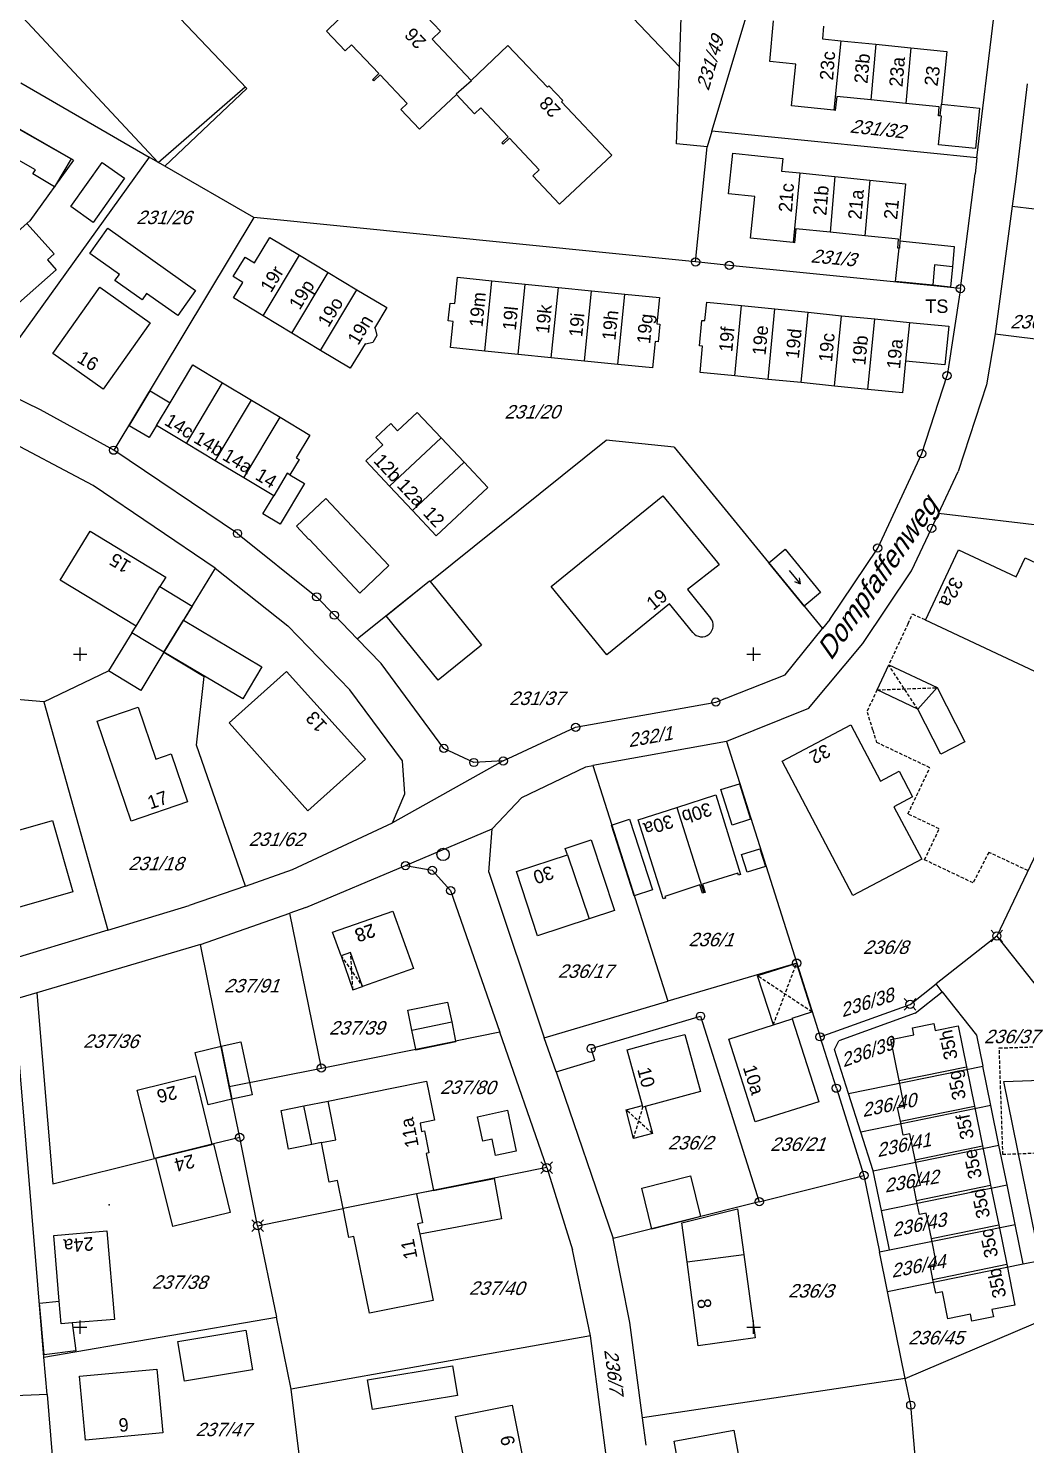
# Model space of a CAD drawing. Extents: x 4459737 to 4461180, y 5304018 to 5304640.
# Drawn here: x 4460692.3 to 4460840.4, y 5304282.5 to 5304493 of the extents above; entities that cross this region are included whole.
import ezdxf

# ---------------------------------------------------------------- set-up
doc = ezdxf.new("R2010")
doc.units = 0
doc.header["$MEASUREMENT"] = 0
doc.linetypes.add('DASHED', pattern=[0.75, 0.5, -0.25])
for name, color, linetype in [('1', 7, 'CONTINUOUS'), ('10', 7, 'CONTINUOUS'), ('14', 7, 'CONTINUOUS'), ('15', 7, 'CONTINUOUS'), ('3', 7, 'CONTINUOUS'), ('4', 7, 'CONTINUOUS'), ('5', 7, 'CONTINUOUS'), ('6', 7, 'CONTINUOUS'), ('7', 7, 'CONTINUOUS')]:
    doc.layers.add(name, color=color, linetype=linetype)
doc.styles.add('txt', font='TXT', dxfattribs={"height": 0.2})

# ---------------------------------------------------------------- blocks, each defined once
blk = doc.blocks.new('10')
at = {"layer": '1', "color": 2, "linetype": 'CONTINUOUS'}
blk.add_circle((0, 0), 0.61, dxfattribs=at)
blk = doc.blocks.new('3')
at = {"layer": '1', "color": 2, "linetype": 'CONTINUOUS'}
blk.add_circle((0, 0), 0.917, dxfattribs=at)
blk = doc.blocks.new('30')
at = {"layer": '1', "color": 2, "linetype": 'CONTINUOUS'}
for p, q in [((-0.86267, 0.86267), (-0.431335, 0.431335)), ((0.431335, 0.431335), (0.86267, 0.86267)), ((-0.86267, -0.86267), (-0.431335, -0.431335)), ((0.431335, -0.431335), (0.86267, -0.86267))]:
    blk.add_line(p, q, dxfattribs=at)
blk.add_circle((0, 0), 0.61, dxfattribs=at)
blk = doc.blocks.new('400')
at = {"layer": '15', "color": 7, "linetype": 'CONTINUOUS'}
for p, q in [((-1, 0), (0, 0)), ((0, 0), (0, 1)), ((0, 0), (1, 0)), ((0, -1), (0, 0))]:
    blk.add_line(p, q, dxfattribs=at)
blk = doc.blocks.new('60')
at = {"layer": '4', "color": 2, "linetype": 'CONTINUOUS'}
for p in [(-2.599995, 0), (-0.799999, 0.449999), (-0.799999, -0.449999)]:
    blk.add_line(p, (0, 0), dxfattribs=at)

msp = doc.modelspace()

# ---------------------------------------------------------------- linework, layer by layer
at = {"layer": '1', "color": 2, "linetype": 'CONTINUOUS'}
msp.add_point((4460739.03, 5304317.61), dxfattribs=at)
at = {"layer": '10', "color": 30, "linetype": 'CONTINUOUS'}
for q in [(4460679.21, 5304507.77), (4460724.48, 5304484.3)]:
    msp.add_line((4460711.57, 5304473.06), q, dxfattribs=at)
at = {"layer": '3', "color": 7, "linetype": 'CONTINUOUS'}
for p, q in [((4460700.63, 5304509.43), (4460724.73, 5304484.04)), ((4460788.98, 5304487.24), (4460767.45, 5304509.97)), ((4460788.98, 5304487.24), (4460789.38, 5304498.34)), ((4460793.81, 5304477.72), (4460799.64, 5304497.21)), ((4460833.17, 5304473.76), (4460835.69, 5304494.65)), ((4460788.55, 5304475.81), (4460788.98, 5304487.24)), ((4460691.19, 5304484.87), (4460710.25, 5304473.86)), ((4460724.73, 5304484.04), (4460712.56, 5304472.48)), ((4460840.64, 5304484.72), (4460838.92, 5304470.59)), ((4460699.02, 5304473.38), (4460690.72, 5304478.14)), ((4460793.81, 5304477.72), (4460793.11, 5304475.37)), ((4460833.17, 5304473.76), (4460793.81, 5304477.72)), ((4460793.11, 5304475.37), (4460788.55, 5304475.81)), ((4460791.38, 5304458.27), (4460793.11, 5304475.37)), ((4460710.25, 5304473.86), (4460686.03, 5304440.2)), ((4460699.02, 5304473.38), (4460692.52, 5304464.36)), ((4460712.56, 5304472.48), (4460710.25, 5304473.86)), ((4460833.17, 5304473.76), (4460832.89, 5304471.37)), ((4460725.79, 5304464.88), (4460712.56, 5304472.48)), ((4460830.71, 5304454.3), (4460832.89, 5304471.37)), ((4460838.92, 5304470.59), (4460838.38, 5304466.55)), ((4460725.79, 5304464.88), (4460704.97, 5304430.29)), ((4460791.38, 5304458.27), (4460725.79, 5304464.88)), ((4460838.38, 5304466.55), (4460835.86, 5304447.57)), ((4460838.38, 5304466.55), (4460865.48, 5304463.28)), ((4460692.52, 5304464.36), (4460685.31, 5304458.01)), ((4460796.4, 5304457.76), (4460791.38, 5304458.27)), ((4460830.71, 5304454.3), (4460796.4, 5304457.76)), ((4460830.71, 5304454.3), (4460828.72, 5304441.37)), ((4460835.86, 5304447.57), (4460834.59, 5304440)), ((4460835.86, 5304447.57), (4460863.73, 5304444.21)), ((4460694.11, 5304436.27), (4460686.03, 5304440.2)), ((4460824.97, 5304429.79), (4460828.72, 5304441.37)), ((4460834.59, 5304440), (4460830.39, 5304427.11)), ((4460704.97, 5304430.29), (4460694.11, 5304436.27)), ((4460701.92, 5304425.07), (4460685.46, 5304433.78)), ((4460751.96, 5304410.77), (4460778.11, 5304431.76)), ((4460788.21, 5304430.74), (4460778.11, 5304431.76)), ((4460723.36, 5304417.92), (4460704.97, 5304430.29)), ((4460788.21, 5304430.74), (4460810.22, 5304403.78)), ((4460818.43, 5304415.76), (4460824.97, 5304429.79)), ((4460827.47, 5304420.87), (4460830.39, 5304427.11)), ((4460720.06, 5304412.77), (4460701.92, 5304425.07)), ((4460826.43, 5304418.67), (4460827.47, 5304420.87)), ((4460856.12, 5304417.47), (4460827.47, 5304420.87)), ((4460823.46, 5304412.37), (4460826.43, 5304418.67)), ((4460723.36, 5304417.92), (4460735.11, 5304408.51)), ((4460811.32, 5304405.14), (4460818.43, 5304415.76)), ((4460720.06, 5304412.77), (4460712.44, 5304400.26)), ((4460720.06, 5304412.77), (4460730.85, 5304404.22)), ((4460816.22, 5304401.55), (4460823.46, 5304412.37)), ((4460741.15, 5304402.26), (4460751.88, 5304410.88)), ((4460751.96, 5304410.77), (4460751.88, 5304410.88)), ((4460735.11, 5304408.51), (4460737.74, 5304405.78)), ((4460740.05, 5304394.69), (4460730.85, 5304404.22)), ((4460741.15, 5304402.26), (4460737.74, 5304405.78)), ((4460804.7, 5304396.94), (4460810.22, 5304403.78)), ((4460811.32, 5304405.14), (4460810.22, 5304403.78)), ((4460707.68, 5304403.16), (4460704.22, 5304397.49)), ((4460712.44, 5304400.26), (4460707.68, 5304403.16)), ((4460741.15, 5304402.26), (4460744.69, 5304398.59)), ((4460712.44, 5304400.26), (4460718.43, 5304396.66)), ((4460808.13, 5304391.91), (4460816.22, 5304401.55)), ((4460694.61, 5304392.92), (4460704.22, 5304397.49)), ((4460753.99, 5304385.98), (4460744.69, 5304398.59)), ((4460717.29, 5304386.46), (4460718.43, 5304396.66)), ((4460794.39, 5304392.87), (4460804.7, 5304396.94)), ((4460694.61, 5304392.92), (4460669.59, 5304394.94)), ((4460747.87, 5304384.13), (4460740.05, 5304394.69)), ((4460694.61, 5304392.92), (4460704.09, 5304359)), ((4460773.57, 5304389.12), (4460794.39, 5304392.87)), ((4460808.13, 5304391.91), (4460795.97, 5304387.03)), ((4460762.82, 5304384.12), (4460773.57, 5304389.12)), ((4460795.97, 5304387.03), (4460776.14, 5304383.44)), ((4460795.97, 5304387.03), (4460806.4, 5304354.08)), ((4460724.56, 5304365.51), (4460717.29, 5304386.46)), ((4460758.45, 5304383.89), (4460753.99, 5304385.98)), ((4460762.82, 5304384.12), (4460746.39, 5304374.92)), ((4460748.22, 5304379.24), (4460747.87, 5304384.13)), ((4460762.82, 5304384.12), (4460758.45, 5304383.89)), ((4460765.57, 5304378.69), (4460775.1, 5304383.26)), ((4460775.1, 5304383.26), (4460776.14, 5304383.44)), ((4460776.14, 5304383.44), (4460787.24, 5304348.41)), ((4460746.39, 5304374.92), (4460748.22, 5304379.24)), ((4460761.19, 5304374.05), (4460765.57, 5304378.69)), ((4460846.25, 5304379.41), (4460836.12, 5304358.1)), ((4460731.52, 5304368.01), (4460746.39, 5304374.92)), ((4460748.31, 5304368.57), (4460761.19, 5304374.05)), ((4460760.68, 5304367.59), (4460761.19, 5304374.05)), ((4460724.56, 5304365.51), (4460731.52, 5304368.01)), ((4460733.49, 5304362.32), (4460748.31, 5304368.57)), ((4460748.31, 5304368.57), (4460752.28, 5304367.88)), ((4460752.28, 5304367.88), (4460755.01, 5304364.85)), ((4460760.68, 5304367.59), (4460768.92, 5304342.99)), ((4460724.56, 5304365.51), (4460716.2, 5304362.63)), ((4460755.01, 5304364.85), (4460762.3, 5304343.8)), ((4460704.09, 5304359), (4460716.2, 5304362.63)), ((4460733.49, 5304362.32), (4460731.12, 5304361.49)), ((4460717.84, 5304356.84), (4460731.12, 5304361.49)), ((4460735.81, 5304338.49), (4460731.12, 5304361.49)), ((4460704.09, 5304359), (4460672.68, 5304349.48)), ((4460836.12, 5304358.1), (4460827.09, 5304350.98)), ((4460836.12, 5304358.1), (4460846.55, 5304344.86)), ((4460717.84, 5304356.84), (4460693.57, 5304349.68)), ((4460722.14, 5304335.75), (4460717.84, 5304356.84)), ((4460806.4, 5304354.08), (4460787.24, 5304348.41)), ((4460806.4, 5304354.08), (4460809.87, 5304343.12)), ((4460693.57, 5304349.68), (4460690.21, 5304348.69)), ((4460693.57, 5304349.68), (4460695.92, 5304321.29)), ((4460823.24, 5304347.95), (4460827.09, 5304350.98)), ((4460823.98, 5304346.62), (4460828.02, 5304349.8)), ((4460828.02, 5304349.8), (4460827.09, 5304350.98)), ((4460828.02, 5304349.8), (4460833.1, 5304343.36)), ((4460694.61, 5304295.53), (4460690.21, 5304348.69)), ((4460768.92, 5304342.99), (4460787.24, 5304348.41)), ((4460809.87, 5304343.12), (4460823.24, 5304347.95)), ((4460775.88, 5304341.4), (4460792.11, 5304346.2)), ((4460792.11, 5304346.2), (4460800.84, 5304318.62)), ((4460823.98, 5304346.62), (4460812.67, 5304342.54)), ((4460762.3, 5304343.8), (4460755.74, 5304342.49)), ((4460769.27, 5304323.69), (4460762.3, 5304343.8)), ((4460770.66, 5304337.91), (4460768.92, 5304342.99)), ((4460812.29, 5304335.49), (4460809.87, 5304343.12)), ((4460833.1, 5304343.36), (4460834.03, 5304338.78)), ((4460735.81, 5304338.49), (4460749.82, 5304341.3)), ((4460749.82, 5304341.3), (4460755.74, 5304342.49)), ((4460776.4, 5304339.67), (4460775.88, 5304341.4)), ((4460812.03, 5304341.25), (4460812.67, 5304342.54)), ((4460814.1, 5304334.72), (4460812.03, 5304341.25)), ((4460722.14, 5304335.75), (4460735.81, 5304338.49)), ((4460770.66, 5304337.91), (4460776.4, 5304339.67)), ((4460814.1, 5304334.72), (4460834.03, 5304338.78)), ((4460835.23, 5304332.9), (4460834.03, 5304338.78)), ((4460770.66, 5304337.91), (4460779.15, 5304313.15)), ((4460837.15, 5304336.49), (4460844.04, 5304336.76)), ((4460842.57, 5304309.9), (4460837.15, 5304336.49)), ((4460723.68, 5304328.18), (4460722.14, 5304335.75)), ((4460812.29, 5304335.49), (4460816.38, 5304322.54)), ((4460815.92, 5304328.97), (4460814.1, 5304334.72)), ((4460835.23, 5304332.9), (4460815.92, 5304328.97)), ((4460836.43, 5304327.02), (4460835.23, 5304332.9)), ((4460723.68, 5304328.18), (4460719.77, 5304327.21)), ((4460726.35, 5304315.06), (4460723.68, 5304328.18)), ((4460817.77, 5304323.22), (4460815.92, 5304328.97)), ((4460719.77, 5304327.21), (4460711.01, 5304325.03)), ((4460817.77, 5304323.22), (4460836.43, 5304327.02)), ((4460837.63, 5304321.14), (4460836.43, 5304327.02)), ((4460695.92, 5304321.29), (4460711.01, 5304325.03)), ((4460769.27, 5304323.69), (4460749.96, 5304319.81)), ((4460769.27, 5304323.69), (4460773.09, 5304311.48)), ((4460800.84, 5304318.62), (4460816.38, 5304322.54)), ((4460816.38, 5304322.54), (4460818.7, 5304311.16)), ((4460818.97, 5304317.34), (4460817.77, 5304323.22)), ((4460749.96, 5304319.81), (4460739.03, 5304317.61)), ((4460818.97, 5304317.34), (4460837.63, 5304321.14)), ((4460838.82, 5304315.26), (4460837.63, 5304321.14)), ((4460726.35, 5304315.06), (4460739.03, 5304317.61)), ((4460800.84, 5304318.62), (4460779.15, 5304313.15)), ((4460820.17, 5304311.46), (4460818.97, 5304317.34)), ((4460726.35, 5304315.06), (4460729.13, 5304301.46)), ((4460820.17, 5304311.46), (4460838.82, 5304315.26)), ((4460840.02, 5304309.38), (4460838.82, 5304315.26)), ((4460775.8, 5304298.69), (4460773.09, 5304311.48)), ((4460781.63, 5304300.7), (4460779.15, 5304313.15)), ((4460818.7, 5304311.16), (4460820.17, 5304311.46)), ((4460819.9, 5304305.28), (4460818.7, 5304311.16)), ((4460819.9, 5304305.28), (4460840.02, 5304309.38)), ((4460840.02, 5304309.38), (4460842.57, 5304309.9)), ((4460822.53, 5304292.35), (4460819.9, 5304305.28)), ((4460694.61, 5304295.53), (4460729.13, 5304301.46)), ((4460731.31, 5304290.77), (4460729.13, 5304301.46)), ((4460783.52, 5304286.49), (4460781.63, 5304300.7)), ((4460822.53, 5304292.35), (4460844.26, 5304301.62)), ((4460775.8, 5304298.69), (4460731.31, 5304290.77)), ((4460779.27, 5304271.93), (4460775.8, 5304298.69)), ((4460695.07, 5304289.99), (4460694.61, 5304295.53)), ((4460822.53, 5304292.35), (4460783.52, 5304286.49)), ((4460823.34, 5304288.4), (4460822.53, 5304292.35)), ((4460734.38, 5304265.97), (4460731.31, 5304290.77)), ((4460695.07, 5304289.99), (4460689.11, 5304289.75)), ((4460695.07, 5304289.99), (4460696.43, 5304273.6)), ((4460825.88, 5304259.41), (4460823.34, 5304288.4)), ((4460784.03, 5304282.44), (4460783.52, 5304286.49))]:
    msp.add_line(p, q, dxfattribs=at)
at = {"layer": '5', "color": 1, "linetype": 'CONTINUOUS'}
for p, q in [((4460736.55, 5304492.57), (4460738.37, 5304494.29)), ((4460751.42, 5304494.75), (4460753.49, 5304492.56)), ((4460739.34, 5304489.64), (4460736.55, 5304492.57)), ((4460753.49, 5304492.56), (4460752.24, 5304491.38)), ((4460802.39, 5304488.03), (4460802.97, 5304494.07)), ((4460810.4, 5304493.32), (4460810.21, 5304491.41)), ((4460740.28, 5304490.53), (4460739.34, 5304489.64)), ((4460744.34, 5304486.25), (4460740.28, 5304490.53)), ((4460752.24, 5304491.38), (4460758.05, 5304485.25)), ((4460758.05, 5304485.25), (4460763.5, 5304490.41)), ((4460763.5, 5304490.41), (4460769.39, 5304484.22)), ((4460810.21, 5304491.41), (4460812.96, 5304491.14)), ((4460812.96, 5304491.14), (4460811.92, 5304480.81)), ((4460812.96, 5304491.14), (4460818.16, 5304490.62)), ((4460818.16, 5304490.62), (4460817.4, 5304482.35)), ((4460818.16, 5304490.62), (4460823.33, 5304490.1)), ((4460823.33, 5304490.1), (4460822.59, 5304481.83)), ((4460823.33, 5304490.1), (4460828.69, 5304489.56)), ((4460806.25, 5304487.64), (4460802.39, 5304488.03)), ((4460828.69, 5304489.56), (4460827.9, 5304481.71)), ((4460743.4, 5304485.35), (4460744.34, 5304486.25)), ((4460744.52, 5304486.05), (4460743.58, 5304485.16)), ((4460748.57, 5304481.79), (4460744.52, 5304486.05)), ((4460805.63, 5304481.44), (4460806.25, 5304487.64)), ((4460743.58, 5304485.16), (4460743.4, 5304485.35)), ((4460758.1, 5304485.2), (4460755.82, 5304483.2)), ((4460758.05, 5304485.25), (4460758.1, 5304485.2)), ((4460769.39, 5304484.22), (4460769.6, 5304484.42)), ((4460769.6, 5304484.42), (4460771.67, 5304482.25)), ((4460747.63, 5304480.9), (4460748.57, 5304481.79)), ((4460755.87, 5304483.15), (4460750.39, 5304477.99)), ((4460755.82, 5304483.2), (4460755.87, 5304483.15)), ((4460758.56, 5304480.28), (4460755.87, 5304483.15)), ((4460771.67, 5304482.25), (4460771.45, 5304482.04)), ((4460771.45, 5304482.04), (4460778.96, 5304474.15)), ((4460812.34, 5304482.86), (4460812.13, 5304480.79)), ((4460817.4, 5304482.35), (4460812.34, 5304482.86)), ((4460822.59, 5304481.83), (4460817.4, 5304482.35)), ((4460827.58, 5304481.33), (4460822.59, 5304481.83)), ((4460827.72, 5304479.97), (4460827.9, 5304481.71)), ((4460827.9, 5304481.71), (4460833.57, 5304481.14)), ((4460750.39, 5304477.99), (4460747.63, 5304480.9)), ((4460759.51, 5304481.17), (4460758.56, 5304480.28)), ((4460763.57, 5304476.86), (4460759.51, 5304481.17)), ((4460811.92, 5304480.81), (4460805.63, 5304481.44)), ((4460812.13, 5304480.79), (4460811.92, 5304480.81)), ((4460827.45, 5304480), (4460827.58, 5304481.33)), ((4460827.72, 5304479.97), (4460827.45, 5304480)), ((4460827.48, 5304475.68), (4460827.91, 5304479.95)), ((4460827.91, 5304479.95), (4460827.72, 5304479.97)), ((4460833.57, 5304481.14), (4460832.97, 5304475.13)), ((4460690.72, 5304478.1), (4460698.64, 5304473.58)), ((4460762.62, 5304475.96), (4460763.57, 5304476.86)), ((4460762.79, 5304475.79), (4460762.62, 5304475.96)), ((4460763.74, 5304476.68), (4460762.79, 5304475.79)), ((4460768.17, 5304471.96), (4460763.74, 5304476.68)), ((4460832.97, 5304475.13), (4460827.48, 5304475.68)), ((4460693.34, 5304471.94), (4460688.99, 5304474.44)), ((4460698.64, 5304473.58), (4460696.18, 5304469.44)), ((4460778.96, 5304474.15), (4460771.17, 5304466.85)), ((4460796.29, 5304468.37), (4460796.9, 5304474.41)), ((4460796.9, 5304474.41), (4460804.32, 5304473.65)), ((4460804.32, 5304473.65), (4460804.13, 5304471.77)), ((4460692.94, 5304471.34), (4460693.34, 5304471.94)), ((4460696.18, 5304469.44), (4460692.94, 5304471.34)), ((4460698.6, 5304466.5), (4460703.27, 5304473.06)), ((4460703.27, 5304473.06), (4460706.57, 5304470.72)), ((4460767.22, 5304471.07), (4460768.17, 5304471.96)), ((4460771.17, 5304466.85), (4460767.22, 5304471.07)), ((4460804.13, 5304471.77), (4460806.85, 5304471.49)), ((4460806.85, 5304471.49), (4460805.86, 5304461.14)), ((4460806.85, 5304471.49), (4460812.05, 5304470.96)), ((4460706.57, 5304470.72), (4460701.94, 5304464.13)), ((4460812.05, 5304470.96), (4460811.35, 5304462.68)), ((4460812.05, 5304470.96), (4460817.24, 5304470.43)), ((4460817.24, 5304470.43), (4460816.54, 5304462.15)), ((4460817.24, 5304470.43), (4460822.58, 5304469.88)), ((4460822.58, 5304469.88), (4460821.7, 5304461.38)), ((4460800.17, 5304467.97), (4460796.29, 5304468.37)), ((4460799.54, 5304461.78), (4460800.17, 5304467.97)), ((4460701.94, 5304464.13), (4460698.6, 5304466.5)), ((4460692.07, 5304463.97), (4460696.14, 5304459.46)), ((4460701.43, 5304459.54), (4460704.08, 5304463.27)), ((4460704.08, 5304463.27), (4460717.12, 5304454.03)), ((4460806.27, 5304463.2), (4460806.06, 5304461.12)), ((4460811.35, 5304462.68), (4460806.27, 5304463.2)), ((4460816.54, 5304462.15), (4460811.35, 5304462.68)), ((4460725.89, 5304458.11), (4460728.18, 5304461.9)), ((4460728.18, 5304461.9), (4460732.58, 5304459.26)), ((4460805.86, 5304461.14), (4460799.54, 5304461.78)), ((4460806.06, 5304461.12), (4460805.86, 5304461.14)), ((4460821.53, 5304461.64), (4460816.54, 5304462.15)), ((4460821.4, 5304460.32), (4460821.53, 5304461.64)), ((4460821.7, 5304461.38), (4460821.66, 5304460.31)), ((4460821.7, 5304461.38), (4460829.78, 5304460.55)), ((4460829.78, 5304460.55), (4460829.52, 5304457.56)), ((4460696.14, 5304459.46), (4460695.14, 5304458.57)), ((4460695.14, 5304458.57), (4460696.44, 5304457.1)), ((4460705.82, 5304456.42), (4460701.43, 5304459.54)), ((4460722.73, 5304456.08), (4460724.48, 5304458.97)), ((4460724.48, 5304458.97), (4460725.89, 5304458.11)), ((4460727.15, 5304450.26), (4460732.58, 5304459.26)), ((4460732.58, 5304459.26), (4460736.84, 5304456.7)), ((4460821.09, 5304455.37), (4460821.62, 5304460.3)), ((4460821.62, 5304460.3), (4460821.4, 5304460.32)), ((4460821.66, 5304460.31), (4460821.62, 5304460.3)), ((4460696.44, 5304457.1), (4460690.81, 5304452.13)), ((4460705.16, 5304455.5), (4460705.82, 5304456.42)), ((4460731.42, 5304447.69), (4460736.84, 5304456.7)), ((4460736.84, 5304456.7), (4460741.1, 5304454.13)), ((4460826.88, 5304457.83), (4460826.61, 5304454.8)), ((4460829.52, 5304457.56), (4460826.88, 5304457.83)), ((4460829.52, 5304457.56), (4460829.25, 5304454.53)), ((4460695.91, 5304444.68), (4460702.92, 5304454.51)), ((4460702.92, 5304454.51), (4460710.41, 5304449.2)), ((4460709.2, 5304452.64), (4460705.16, 5304455.5)), ((4460724.14, 5304455.23), (4460722.73, 5304456.08)), ((4460722.74, 5304452.92), (4460724.14, 5304455.23)), ((4460755.62, 5304452.07), (4460756.01, 5304455.98)), ((4460756.01, 5304455.98), (4460761.14, 5304455.47)), ((4460760.1, 5304445.02), (4460761.14, 5304455.47)), ((4460761.14, 5304455.47), (4460766.08, 5304454.98)), ((4460765.03, 5304444.53), (4460766.08, 5304454.98)), ((4460766.08, 5304454.98), (4460771.02, 5304454.49)), ((4460769.96, 5304444.04), (4460771.02, 5304454.49)), ((4460771.02, 5304454.49), (4460775.95, 5304453.99)), ((4460826.61, 5304454.8), (4460821.09, 5304455.37)), ((4460829.25, 5304454.53), (4460826.61, 5304454.8)), ((4460709.86, 5304453.58), (4460709.2, 5304452.64)), ((4460714.48, 5304450.3), (4460709.86, 5304453.58)), ((4460717.12, 5304454.03), (4460714.48, 5304450.3)), ((4460727.15, 5304450.26), (4460722.74, 5304452.92)), ((4460735.69, 5304445.12), (4460741.1, 5304454.13)), ((4460741.1, 5304454.13), (4460745.52, 5304451.48)), ((4460754.66, 5304449.51), (4460754.93, 5304452.14)), ((4460754.93, 5304452.14), (4460755.62, 5304452.07)), ((4460774.89, 5304443.54), (4460775.95, 5304453.99)), ((4460775.95, 5304453.99), (4460780.89, 5304453.5)), ((4460779.82, 5304443.05), (4460780.89, 5304453.5)), ((4460780.89, 5304453.5), (4460786.04, 5304452.99)), ((4460786.04, 5304452.99), (4460785.64, 5304449.09)), ((4460792.78, 5304449.55), (4460793.04, 5304452.29)), ((4460793.04, 5304452.29), (4460798.2, 5304451.77)), ((4460731.42, 5304447.69), (4460727.15, 5304450.26)), ((4460745.52, 5304451.48), (4460743.7, 5304448.45)), ((4460797.2, 5304441.32), (4460798.2, 5304451.77)), ((4460798.2, 5304451.77), (4460803.15, 5304451.28)), ((4460802.14, 5304440.82), (4460803.15, 5304451.28)), ((4460803.15, 5304451.28), (4460808.09, 5304450.78)), ((4460807.07, 5304440.33), (4460808.09, 5304450.78)), ((4460808.09, 5304450.78), (4460813.03, 5304450.28)), ((4460812, 5304439.83), (4460813.03, 5304450.28)), ((4460813.03, 5304450.28), (4460817.98, 5304449.79)), ((4460710.41, 5304449.2), (4460703.42, 5304439.35)), ((4460743.7, 5304448.45), (4460743.81, 5304448.38)), ((4460743.81, 5304448.38), (4460744.05, 5304447.33)), ((4460755.36, 5304449.44), (4460754.66, 5304449.51)), ((4460754.97, 5304445.53), (4460755.36, 5304449.44)), ((4460785.64, 5304449.09), (4460786.09, 5304449.04)), ((4460786.09, 5304449.04), (4460785.82, 5304446.4)), ((4460791.97, 5304445.78), (4460792.33, 5304449.59)), ((4460792.33, 5304449.59), (4460792.78, 5304449.55)), ((4460816.94, 5304439.33), (4460817.98, 5304449.79)), ((4460817.98, 5304449.79), (4460823.14, 5304449.27)), ((4460823.14, 5304449.27), (4460822.56, 5304443.51)), ((4460823.14, 5304449.27), (4460828.98, 5304448.7)), ((4460828.98, 5304448.7), (4460828.41, 5304442.96)), ((4460735.69, 5304445.12), (4460731.42, 5304447.69)), ((4460742.31, 5304446.1), (4460740.11, 5304442.46)), ((4460742.41, 5304446.04), (4460742.31, 5304446.1)), ((4460743.44, 5304446.29), (4460742.41, 5304446.04)), ((4460744.05, 5304447.33), (4460743.44, 5304446.29)), ((4460785.37, 5304446.45), (4460784.97, 5304442.54)), ((4460785.82, 5304446.4), (4460785.37, 5304446.45)), ((4460703.42, 5304439.35), (4460695.91, 5304444.68)), ((4460740.11, 5304442.46), (4460735.69, 5304445.12)), ((4460760.1, 5304445.02), (4460754.97, 5304445.53)), ((4460765.03, 5304444.53), (4460760.1, 5304445.02)), ((4460769.96, 5304444.04), (4460765.03, 5304444.53)), ((4460774.89, 5304443.54), (4460769.96, 5304444.04)), ((4460792.42, 5304445.73), (4460791.97, 5304445.78)), ((4460792.05, 5304441.84), (4460792.42, 5304445.73)), ((4460713.36, 5304437.34), (4460716.73, 5304442.96)), ((4460716.73, 5304442.96), (4460721.15, 5304440.3)), ((4460779.82, 5304443.05), (4460774.89, 5304443.54)), ((4460784.97, 5304442.54), (4460779.82, 5304443.05)), ((4460797.2, 5304441.32), (4460792.05, 5304441.84)), ((4460822.56, 5304443.51), (4460822.09, 5304438.81)), ((4460828.41, 5304442.96), (4460822.56, 5304443.51)), ((4460715.76, 5304431.3), (4460721.15, 5304440.3)), ((4460721.15, 5304440.3), (4460725.41, 5304437.75)), ((4460802.14, 5304440.82), (4460797.2, 5304441.32)), ((4460807.07, 5304440.33), (4460802.14, 5304440.82)), ((4460812, 5304439.83), (4460807.07, 5304440.33)), ((4460816.94, 5304439.33), (4460812, 5304439.83)), ((4460707.26, 5304433.89), (4460710.38, 5304439.12)), ((4460710.38, 5304439.12), (4460713.36, 5304437.34)), ((4460720.03, 5304428.73), (4460725.41, 5304437.75)), ((4460725.41, 5304437.75), (4460729.68, 5304435.18)), ((4460822.09, 5304438.81), (4460816.94, 5304439.33)), ((4460711.33, 5304433.96), (4460713.36, 5304437.34)), ((4460747.14, 5304433.19), (4460750.04, 5304435.92)), ((4460750.04, 5304435.92), (4460753.6, 5304432.14)), ((4460710.25, 5304432.16), (4460707.26, 5304433.89)), ((4460711.33, 5304433.96), (4460710.25, 5304432.16)), ((4460715.76, 5304431.3), (4460711.33, 5304433.96)), ((4460724.3, 5304426.17), (4460729.68, 5304435.18)), ((4460729.68, 5304435.18), (4460734.11, 5304432.52)), ((4460743.9, 5304432.2), (4460746.11, 5304434.28)), ((4460746.11, 5304434.28), (4460747.14, 5304433.19)), ((4460720.03, 5304428.73), (4460715.76, 5304431.3)), ((4460734.11, 5304432.52), (4460732.09, 5304429.15)), ((4460742.39, 5304428.72), (4460744.93, 5304431.11)), ((4460744.93, 5304431.11), (4460743.9, 5304432.2)), ((4460745.94, 5304424.94), (4460753.6, 5304432.14)), ((4460753.6, 5304432.14), (4460757, 5304428.53)), ((4460732.09, 5304429.15), (4460732.49, 5304428.92)), ((4460724.3, 5304426.17), (4460720.03, 5304428.73)), ((4460730.74, 5304426.86), (4460728.73, 5304423.51)), ((4460731.12, 5304426.63), (4460730.74, 5304426.86)), ((4460732.49, 5304428.92), (4460731.12, 5304426.63)), ((4460745.94, 5304424.94), (4460742.39, 5304428.72)), ((4460749.34, 5304421.33), (4460757, 5304428.53)), ((4460757, 5304428.53), (4460760.54, 5304424.77)), ((4460728.73, 5304423.51), (4460724.3, 5304426.17)), ((4460733.29, 5304425.33), (4460729.7, 5304419.32)), ((4460731.12, 5304426.63), (4460733.29, 5304425.33)), ((4460749.34, 5304421.33), (4460745.94, 5304424.94)), ((4460760.54, 5304424.77), (4460752.88, 5304417.56)), ((4460727.13, 5304420.85), (4460728.73, 5304423.51)), ((4460732.11, 5304419), (4460736.47, 5304423.13)), ((4460736.47, 5304423.13), (4460745.84, 5304413.17)), ((4460769.96, 5304410.06), (4460786.54, 5304423.52)), ((4460786.54, 5304423.52), (4460794.63, 5304413.6)), ((4460729.7, 5304419.32), (4460727.13, 5304420.85)), ((4460752.88, 5304417.56), (4460749.34, 5304421.33)), ((4460733.96, 5304417.03), (4460732.11, 5304419)), ((4460697.04, 5304410.99), (4460701.46, 5304418.28)), ((4460701.46, 5304418.28), (4460712.71, 5304411.45)), ((4460733.99, 5304417.06), (4460733.96, 5304417.03)), ((4460741.5, 5304409.07), (4460733.99, 5304417.06)), ((4460802.26, 5304413.57), (4460804.69, 5304415.57)), ((4460804.69, 5304415.57), (4460809.94, 5304409.13)), ((4460825.53, 5304405.06), (4460830.45, 5304415.5)), ((4460830.45, 5304415.5), (4460839.01, 5304411.47)), ((4460839.01, 5304411.47), (4460840.34, 5304414.29)), ((4460840.34, 5304414.29), (4460844.22, 5304412.46)), ((4460745.84, 5304413.17), (4460741.5, 5304409.07)), ((4460794.89, 5304413.27), (4460790.16, 5304409.61)), ((4460794.63, 5304413.6), (4460794.89, 5304413.27)), ((4460807.51, 5304407.14), (4460802.26, 5304413.57)), ((4460708.29, 5304404.16), (4460697.04, 5304410.99)), ((4460708.29, 5304404.16), (4460711.84, 5304410.02)), ((4460712.71, 5304411.45), (4460711.84, 5304410.02)), ((4460711.84, 5304410.02), (4460716.61, 5304407.11)), ((4460745.42, 5304405.69), (4460751.88, 5304410.88)), ((4460751.96, 5304410.77), (4460759.61, 5304401.32)), ((4460778.22, 5304399.91), (4460769.96, 5304410.06)), ((4460790.16, 5304409.61), (4460793.62, 5304405.35)), ((4460809.94, 5304409.13), (4460807.51, 5304407.14)), ((4460716.61, 5304407.11), (4460715.35, 5304405.03)), ((4460787.51, 5304407.46), (4460778.22, 5304399.91)), ((4460790.97, 5304403.2), (4460787.51, 5304407.46)), ((4460707.68, 5304403.16), (4460708.29, 5304404.16)), ((4460712.44, 5304400.26), (4460715.35, 5304405.03)), ((4460715.35, 5304405.03), (4460726.99, 5304398.11)), ((4460753.17, 5304396.12), (4460745.42, 5304405.69)), ((4460845.91, 5304395.46), (4460825.53, 5304405.06)), ((4460712.44, 5304400.26), (4460708.99, 5304394.59)), ((4460724.15, 5304393.33), (4460712.44, 5304400.26)), ((4460759.61, 5304401.32), (4460753.17, 5304396.12)), ((4460708.99, 5304394.59), (4460704.22, 5304397.49)), ((4460722.11, 5304389.78), (4460730.64, 5304397.41)), ((4460726.99, 5304398.11), (4460724.15, 5304393.33)), ((4460730.64, 5304397.41), (4460742.36, 5304384.39)), ((4460818.33, 5304394.68), (4460820.06, 5304398.38)), ((4460820.06, 5304398.38), (4460827.26, 5304395.01)), ((4460824.38, 5304391.8), (4460818.33, 5304394.68)), ((4460827.26, 5304395.01), (4460824.38, 5304391.8)), ((4460827.26, 5304395.01), (4460831.38, 5304386.97)), ((4460702.51, 5304390.03), (4460708.61, 5304392.1)), ((4460708.61, 5304392.1), (4460711.24, 5304384.39)), ((4460827.82, 5304385.14), (4460824.38, 5304391.8)), ((4460707.55, 5304375.19), (4460702.51, 5304390.03)), ((4460733.78, 5304376.72), (4460722.11, 5304389.78)), ((4460804.22, 5304384.09), (4460814.43, 5304389.47)), ((4460814.43, 5304389.47), (4460818.84, 5304381.11)), ((4460831.38, 5304386.97), (4460827.82, 5304385.14)), ((4460711.24, 5304384.39), (4460713.51, 5304385.17)), ((4460713.51, 5304385.17), (4460715.94, 5304378.04)), ((4460742.36, 5304384.39), (4460733.78, 5304376.72)), ((4460814.72, 5304364.14), (4460804.22, 5304384.09)), ((4460795.14, 5304379.86), (4460797.89, 5304380.73)), ((4460797.89, 5304380.73), (4460799.55, 5304375.47)), ((4460818.84, 5304381.11), (4460821.63, 5304382.58)), ((4460821.63, 5304382.58), (4460823.62, 5304378.79)), ((4460788.62, 5304377.21), (4460794.38, 5304379.06)), ((4460794.38, 5304379.06), (4460798.06, 5304367.27)), ((4460796.8, 5304374.6), (4460795.14, 5304379.86)), ((4460823.62, 5304378.79), (4460820.84, 5304377.32)), ((4460715.94, 5304378.04), (4460707.55, 5304375.19)), ((4460782.88, 5304375.36), (4460788.62, 5304377.21)), ((4460788.62, 5304377.21), (4460792.61, 5304364.53)), ((4460820.84, 5304377.32), (4460824.96, 5304369.53)), ((4460687.69, 5304372.94), (4460695.86, 5304375.28)), ((4460695.86, 5304375.28), (4460698.88, 5304364.65)), ((4460778.92, 5304374.58), (4460781.59, 5304375.45)), ((4460782.27, 5304364.1), (4460778.92, 5304374.58)), ((4460781.59, 5304375.45), (4460784.99, 5304364.98)), ((4460786.59, 5304363.61), (4460782.88, 5304375.36)), ((4460799.55, 5304375.47), (4460796.8, 5304374.6)), ((4460772.04, 5304371.12), (4460775.88, 5304372.4)), ((4460775.88, 5304372.4), (4460779.36, 5304361.9)), ((4460764.77, 5304367.67), (4460772.36, 5304370.19)), ((4460772.36, 5304370.19), (4460772.04, 5304371.12)), ((4460772.36, 5304370.19), (4460775.56, 5304360.64)), ((4460798.2, 5304370.21), (4460800.93, 5304371.07)), ((4460799.02, 5304367.6), (4460798.2, 5304370.21)), ((4460800.93, 5304371.07), (4460801.75, 5304368.46)), ((4460801.75, 5304368.46), (4460799.02, 5304367.6)), ((4460824.96, 5304369.53), (4460814.72, 5304364.14)), ((4460767.91, 5304358.12), (4460764.77, 5304367.67)), ((4460797.65, 5304367.45), (4460792.42, 5304365.83)), ((4460792.42, 5304365.83), (4460792.8, 5304364.59)), ((4460797.74, 5304367.17), (4460797.65, 5304367.45)), ((4460798.06, 5304367.27), (4460797.74, 5304367.17)), ((4460698.88, 5304364.65), (4460678.05, 5304358.72)), ((4460784.99, 5304364.98), (4460782.27, 5304364.1)), ((4460786.91, 5304363.72), (4460786.59, 5304363.61)), ((4460792.02, 5304365.69), (4460786.82, 5304363.99)), ((4460786.82, 5304363.99), (4460786.91, 5304363.72)), ((4460792.42, 5304364.47), (4460792.02, 5304365.69)), ((4460792.61, 5304364.53), (4460792.42, 5304364.47)), ((4460792.8, 5304364.59), (4460792.61, 5304364.53)), ((4460737.47, 5304358.68), (4460746.44, 5304361.81)), ((4460746.44, 5304361.81), (4460749.49, 5304353.27)), ((4460779.36, 5304361.9), (4460775.56, 5304360.64)), ((4460775.56, 5304360.64), (4460767.91, 5304358.12)), ((4460738.73, 5304355.18), (4460737.47, 5304358.68)), ((4460740.15, 5304355.67), (4460738.73, 5304355.18)), ((4460741.92, 5304350.62), (4460740.15, 5304355.67)), ((4460749.49, 5304353.27), (4460741.92, 5304350.62)), ((4460748.65, 5304347.07), (4460754.56, 5304348.29)), ((4460749.26, 5304344.12), (4460748.65, 5304347.07)), ((4460754.56, 5304348.29), (4460755.17, 5304345.34)), ((4460749.26, 5304344.12), (4460755.17, 5304345.34)), ((4460755.17, 5304345.34), (4460755.74, 5304342.49)), ((4460796.31, 5304342.8), (4460802.93, 5304344.92)), ((4460802.93, 5304344.92), (4460805.75, 5304345.82)), ((4460805.75, 5304345.82), (4460809.67, 5304333.48)), ((4460823.59, 5304344.46), (4460826.75, 5304345.1)), ((4460826.75, 5304345.1), (4460826.96, 5304344.05)), ((4460749.82, 5304341.3), (4460749.26, 5304344.12)), ((4460786.07, 5304342.51), (4460789.8, 5304343.49)), ((4460789.8, 5304343.49), (4460792.1, 5304334.99)), ((4460800.22, 5304330.48), (4460796.31, 5304342.8)), ((4460820.37, 5304342.71), (4460823.8, 5304343.41)), ((4460821.6, 5304336.64), (4460820.37, 5304342.71)), ((4460823.8, 5304343.41), (4460823.59, 5304344.46)), ((4460826.96, 5304344.05), (4460830.38, 5304344.74)), ((4460830.38, 5304344.74), (4460831.61, 5304338.67)), ((4460717.09, 5304340.82), (4460720.92, 5304341.75)), ((4460719, 5304333.01), (4460717.09, 5304340.82)), ((4460720.92, 5304341.75), (4460723.83, 5304342.39)), ((4460720.92, 5304341.75), (4460722.52, 5304333.87)), ((4460723.83, 5304342.39), (4460725.51, 5304334.49)), ((4460749.85, 5304341.16), (4460749.82, 5304341.3)), ((4460755.76, 5304342.39), (4460749.85, 5304341.16)), ((4460755.74, 5304342.49), (4460755.76, 5304342.39)), ((4460781.22, 5304341.2), (4460786.07, 5304342.51)), ((4460783.48, 5304332.91), (4460781.22, 5304341.2)), ((4460821.6, 5304336.64), (4460831.61, 5304338.67)), ((4460831.61, 5304338.67), (4460832.82, 5304332.83)), ((4460708.48, 5304335.22), (4460717.05, 5304337.35)), ((4460717.05, 5304337.35), (4460719.53, 5304327.15)), ((4460746.04, 5304335.43), (4460751.44, 5304336.52)), ((4460751.44, 5304336.52), (4460752.6, 5304330.72)), ((4460822.37, 5304332.83), (4460821.6, 5304336.64)), ((4460711.01, 5304325.03), (4460708.48, 5304335.22)), ((4460725.51, 5304334.49), (4460722.52, 5304333.87)), ((4460736.8, 5304333.58), (4460746.04, 5304335.43)), ((4460792.1, 5304334.99), (4460783.91, 5304332.77)), ((4460722.52, 5304333.87), (4460719, 5304333.01)), ((4460729.82, 5304332.17), (4460733.19, 5304332.85)), ((4460730.94, 5304326.45), (4460729.82, 5304332.17)), ((4460733.19, 5304332.85), (4460736.8, 5304333.58)), ((4460734.41, 5304327.13), (4460733.19, 5304332.85)), ((4460737.94, 5304327.82), (4460736.8, 5304333.58)), ((4460758.99, 5304331.26), (4460763.47, 5304332.21)), ((4460763.47, 5304332.21), (4460764.76, 5304326.13)), ((4460781.06, 5304332.28), (4460783.48, 5304332.91)), ((4460782.17, 5304328.03), (4460781.06, 5304332.28)), ((4460783.55, 5304332.67), (4460783.48, 5304332.91)), ((4460783.91, 5304332.77), (4460783.55, 5304332.67)), ((4460783.91, 5304332.77), (4460784.96, 5304328.77)), ((4460809.67, 5304333.48), (4460800.22, 5304330.48)), ((4460821.39, 5304332.63), (4460822.37, 5304332.83)), ((4460821.81, 5304330.59), (4460821.39, 5304332.63)), ((4460821.81, 5304330.59), (4460832.82, 5304332.83)), ((4460832.82, 5304332.83), (4460834, 5304326.95)), ((4460752.6, 5304330.72), (4460750.46, 5304330.29)), ((4460750.46, 5304330.29), (4460750.7, 5304329.06)), ((4460759.77, 5304327.63), (4460758.99, 5304331.26)), ((4460822.23, 5304328.51), (4460821.81, 5304330.59)), ((4460750.7, 5304329.06), (4460751.12, 5304329.14)), ((4460751.12, 5304329.14), (4460751.77, 5304325.88)), ((4460784.96, 5304328.77), (4460782.17, 5304328.03)), ((4460823.21, 5304328.71), (4460822.23, 5304328.51)), ((4460823.99, 5304324.87), (4460823.21, 5304328.71)), ((4460711.24, 5304325.09), (4460719.53, 5304327.15)), ((4460719.53, 5304327.15), (4460719.77, 5304327.21)), ((4460719.77, 5304327.21), (4460722.28, 5304317.02)), ((4460734.41, 5304327.13), (4460730.94, 5304326.45)), ((4460735.81, 5304327.41), (4460734.41, 5304327.13)), ((4460735.81, 5304327.41), (4460737.94, 5304327.82)), ((4460736.96, 5304321.55), (4460735.81, 5304327.41)), ((4460751.77, 5304325.88), (4460751.38, 5304325.8)), ((4460761.16, 5304327.93), (4460759.77, 5304327.63)), ((4460761.69, 5304325.47), (4460761.16, 5304327.93)), ((4460764.76, 5304326.13), (4460761.69, 5304325.47)), ((4460823.99, 5304324.87), (4460834, 5304326.95)), ((4460834, 5304326.95), (4460835.19, 5304321.08)), ((4460711.24, 5304325.09), (4460711.01, 5304325.03)), ((4460713.74, 5304314.92), (4460711.24, 5304325.09)), ((4460751.38, 5304325.8), (4460752.48, 5304320.31)), ((4460824.76, 5304321.07), (4460823.99, 5304324.87)), ((4460738.21, 5304321.79), (4460736.96, 5304321.55)), ((4460739.03, 5304317.61), (4460738.21, 5304321.79)), ((4460752.48, 5304320.31), (4460761.46, 5304322.06)), ((4460761.46, 5304322.06), (4460762.57, 5304316.07)), ((4460783.4, 5304320.62), (4460790.63, 5304322.47)), ((4460790.63, 5304322.47), (4460792.12, 5304316.44)), ((4460752.48, 5304320.31), (4460749.96, 5304319.81)), ((4460749.96, 5304319.81), (4460750.82, 5304315.49)), ((4460784.91, 5304314.55), (4460783.4, 5304320.62)), ((4460823.78, 5304320.87), (4460824.76, 5304321.07)), ((4460824.21, 5304318.82), (4460823.78, 5304320.87)), ((4460824.21, 5304318.82), (4460835.19, 5304321.08)), ((4460835.19, 5304321.08), (4460836.4, 5304315.21)), ((4460739.9, 5304313.3), (4460739.03, 5304317.61)), ((4460789.36, 5304315.48), (4460797.62, 5304317.59)), ((4460797.62, 5304317.59), (4460798.55, 5304310.76)), ((4460824.64, 5304316.74), (4460824.21, 5304318.82)), ((4460722.28, 5304317.02), (4460713.74, 5304314.92)), ((4460750.82, 5304315.49), (4460750.1, 5304315.35)), ((4460750.1, 5304315.35), (4460750.41, 5304313.81)), ((4460762.57, 5304316.07), (4460750.41, 5304313.81)), ((4460789.33, 5304315.71), (4460784.91, 5304314.55)), ((4460792.12, 5304316.44), (4460789.33, 5304315.71)), ((4460790.13, 5304309.67), (4460789.36, 5304315.48)), ((4460825.62, 5304316.94), (4460824.64, 5304316.74)), ((4460826.4, 5304313.17), (4460825.62, 5304316.94)), ((4460696.06, 5304313.61), (4460703.95, 5304314.28)), ((4460696.88, 5304303.83), (4460696.06, 5304313.61)), ((4460703.95, 5304314.28), (4460705.07, 5304301.14)), ((4460740.64, 5304313.44), (4460739.9, 5304313.3)), ((4460742.94, 5304302.06), (4460740.64, 5304313.44)), ((4460750.41, 5304313.81), (4460752.39, 5304303.97)), ((4460826.4, 5304313.17), (4460836.4, 5304315.21)), ((4460836.4, 5304315.21), (4460837.58, 5304309.35)), ((4460827.18, 5304309.38), (4460826.4, 5304313.17)), ((4460790.13, 5304309.67), (4460798.55, 5304310.76)), ((4460791.78, 5304297.23), (4460790.13, 5304309.67)), ((4460798.55, 5304310.76), (4460800.23, 5304298.38)), ((4460826.2, 5304309.18), (4460827.18, 5304309.38)), ((4460826.62, 5304307.09), (4460826.2, 5304309.18)), ((4460826.62, 5304307.09), (4460837.58, 5304309.35)), ((4460837.58, 5304309.35), (4460838.81, 5304303.27)), ((4460827.05, 5304305.02), (4460826.62, 5304307.09)), ((4460828.03, 5304305.22), (4460827.05, 5304305.02)), ((4460828.85, 5304301.24), (4460828.03, 5304305.22)), ((4460693.95, 5304303.54), (4460696.88, 5304303.83)), ((4460694.64, 5304295.89), (4460693.95, 5304303.54)), ((4460697.16, 5304300.47), (4460696.88, 5304303.83)), ((4460752.39, 5304303.97), (4460742.94, 5304302.06)), ((4460838.81, 5304303.27), (4460835.39, 5304302.6)), ((4460698.81, 5304300.61), (4460697.16, 5304300.47)), ((4460705.07, 5304301.14), (4460698.81, 5304300.61)), ((4460698.81, 5304300.61), (4460699.35, 5304296.45)), ((4460832.22, 5304301.92), (4460828.85, 5304301.24)), ((4460832.43, 5304300.88), (4460832.22, 5304301.92)), ((4460835.6, 5304301.54), (4460832.43, 5304300.88)), ((4460835.39, 5304302.6), (4460835.6, 5304301.54)), ((4460714.5, 5304297.88), (4460724.61, 5304299.54)), ((4460724.61, 5304299.54), (4460725.58, 5304293.64)), ((4460699.35, 5304296.45), (4460694.64, 5304295.89)), ((4460715.47, 5304291.97), (4460714.5, 5304297.88)), ((4460800.23, 5304298.38), (4460791.78, 5304297.23)), ((4460699.9, 5304292.7), (4460711.4, 5304293.74)), ((4460700.78, 5304283.2), (4460699.9, 5304292.7)), ((4460711.4, 5304293.74), (4460712.28, 5304284.27)), ((4460725.58, 5304293.64), (4460715.47, 5304291.97)), ((4460742.67, 5304292.14), (4460755.29, 5304294.25)), ((4460755.29, 5304294.25), (4460756.01, 5304289.85)), ((4460743.39, 5304287.77), (4460742.67, 5304292.14)), ((4460756.01, 5304289.85), (4460743.39, 5304287.77)), ((4460755.73, 5304286.69), (4460764.16, 5304288.38)), ((4460764.16, 5304288.38), (4460766.17, 5304278.25)), ((4460757.76, 5304276.56), (4460755.73, 5304286.69)), ((4460712.28, 5304284.27), (4460700.78, 5304283.2)), ((4460788.19, 5304283.03), (4460797.08, 5304284.67)), ((4460797.08, 5304284.67), (4460798.6, 5304276.4)), ((4460789.72, 5304274.75), (4460788.19, 5304283.03))]:
    msp.add_line(p, q, dxfattribs=at)
for start, end in [(309.6988, 39.353), (218.7556, 309.4483)]:
    msp.add_arc((4460792.3, 5304404.27), 1.71, start, end, dxfattribs=at)
msp.add_point((4460704.28, 5304318.16), dxfattribs=at)
at = {"layer": '6', "color": 1, "linetype": 'DASHED'}
for p, q in [((4460822.93, 5304404.52), (4460823.61, 5304405.97)), ((4460823.61, 5304405.97), (4460825.53, 5304405.06)), ((4460822.93, 5304404.52), (4460820.06, 5304398.38)), ((4460824.38, 5304391.8), (4460820.06, 5304398.38)), ((4460818.33, 5304394.68), (4460816.85, 5304391.51)), ((4460818.33, 5304394.68), (4460827.26, 5304395.01)), ((4460817.7, 5304388.7), (4460816.85, 5304391.51)), ((4460817.7, 5304388.7), (4460818.25, 5304386.88)), ((4460819.41, 5304386.33), (4460818.25, 5304386.88)), ((4460826.18, 5304383.11), (4460819.41, 5304386.33)), ((4460822.92, 5304376.25), (4460826.18, 5304383.11)), ((4460827.57, 5304374.04), (4460822.92, 5304376.25)), ((4460825.38, 5304369.43), (4460827.57, 5304374.04)), ((4460834.93, 5304370.54), (4460832.6, 5304366)), ((4460840.74, 5304367.82), (4460834.93, 5304370.54)), ((4460832.6, 5304366), (4460825.38, 5304369.43)), ((4460740.5, 5304350.13), (4460740.15, 5304355.67)), ((4460738.73, 5304355.18), (4460741.92, 5304350.62)), ((4460802.93, 5304344.92), (4460806.37, 5304354.02)), ((4460808.66, 5304346.82), (4460800.6, 5304352.18)), ((4460836.48, 5304341.47), (4460854.33, 5304342.05)), ((4460837.02, 5304325.63), (4460836.48, 5304341.47)), ((4460784.96, 5304328.77), (4460781.06, 5304332.28)), ((4460782.17, 5304328.03), (4460783.55, 5304332.67)), ((4460841.96, 5304325.82), (4460837.02, 5304325.63))]:
    msp.add_line(p, q, dxfattribs=at)
at = {"layer": '6', "color": 1, "linetype": 'CONTINUOUS'}
for p, q in [((4460738.73, 5304355.18), (4460740.5, 5304350.13)), ((4460806.37, 5304354.02), (4460800.6, 5304352.18)), ((4460806.37, 5304354.02), (4460808.66, 5304346.82)), ((4460802.93, 5304344.92), (4460800.6, 5304352.18)), ((4460740.5, 5304350.13), (4460741.92, 5304350.62)), ((4460805.73, 5304345.9), (4460808.66, 5304346.82)), ((4460805.73, 5304345.9), (4460805.75, 5304345.82))]:
    msp.add_line(p, q, dxfattribs=at)

# ---------------------------------------------------------------- block references
at = {"layer": '1', "color": 2, "linetype": 'CONTINUOUS'}
for name, p in [('10', (4460791.38, 5304458.27)), ('10', (4460796.4, 5304457.76)), ('10', (4460830.71, 5304454.3)), ('10', (4460828.72, 5304441.37)), ('10', (4460704.97, 5304430.29)), ('10', (4460824.97, 5304429.79)), ('10', (4460723.36, 5304417.92)), ('10', (4460826.43, 5304418.67)), ('10', (4460818.43, 5304415.76)), ('10', (4460735.11, 5304408.51)), ('10', (4460737.74, 5304405.78)), ('10', (4460794.39, 5304392.87)), ('10', (4460773.57, 5304389.12)), ('10', (4460753.99, 5304385.98)), ('10', (4460758.45, 5304383.89)), ('10', (4460762.82, 5304384.12)), ('3', (4460753.88, 5304370.23)), ('10', (4460748.31, 5304368.57)), ('10', (4460752.28, 5304367.88)), ('10', (4460755.01, 5304364.85)), ('30', (4460836.12, 5304358.1)), ('10', (4460806.4, 5304354.08)), ('30', (4460823.24, 5304347.95)), ('10', (4460792.11, 5304346.2)), ('10', (4460809.87, 5304343.12)), ('10', (4460775.88, 5304341.4)), ('10', (4460735.81, 5304338.49)), ('10', (4460812.29, 5304335.49)), ('10', (4460723.68, 5304328.18)), ('30', (4460769.27, 5304323.69)), ('10', (4460816.38, 5304322.54)), ('10', (4460800.84, 5304318.62)), ('30', (4460726.35, 5304315.06)), ('10', (4460823.34, 5304288.4))]:
    msp.add_blockref(name, p, dxfattribs=at)
at = {"layer": '15', "color": 7, "linetype": 'CONTINUOUS'}
for p in [(4460700, 5304400), (4460800, 5304400), (4460700, 5304300), (4460800, 5304300)]:
    msp.add_blockref('400', p, dxfattribs=at)
at = {"layer": '4', "color": 2, "linetype": 'CONTINUOUS', "rotation": 309.393725}
msp.add_blockref('60', (4460806.92, 5304410.43), dxfattribs=at)

# ---------------------------------------------------------------- texts
at = {"layer": '14', "color": 7, "linetype": 'CONTINUOUS', "style": 'txt', "oblique": 20}
msp.add_text('Dompfaffenweg', height=3, rotation=55.2438, dxfattribs=at).set_placement((4460811.5, 5304398.9))
at = {"layer": '4', "color": 2, "linetype": 'CONTINUOUS', "style": 'txt', "oblique": 20}
for s, rotation, p in [('231/49', 73.5012, (4460793.31, 5304483.6)), ('231/32', 353.8008, (4460814.2, 5304477.5)), ('231/26', 359.7012, (4460708.3, 5304463.9)), ('231/3', 354.7008, (4460808.4, 5304458.21)), ('236/19', 359.7021, (4460838.09, 5304448.39)), ('232/1', 10.0971, (4460781.48, 5304386.14)), ('231/62', 359.7012, (4460725, 5304371.5)), ('231/18', 359.7012, (4460707.1, 5304367.9)), ('236/1', 359.7012, (4460790.3, 5304356.6)), ('236/17', 359.7012, (4460770.9, 5304351.9)), ('236/38', 17.7228, (4460813.18, 5304346.01)), ('237/36', 359.7012, (4460700.4, 5304341.5)), ('236/39', 19.8207, (4460813.35, 5304338.58)), ('237/80', 359.7021, (4460753.41, 5304334.65)), ('236/40', 11.3904, (4460816.24, 5304331.2)), ('236/41', 11.889, (4460818.44, 5304325.24)), ('236/42', 10.0089, (4460819.54, 5304319.98)), ('236/43', 11.5605, (4460820.69, 5304313.4)), ('236/44', 10.6704, (4460820.56, 5304307.32)), ('237/38', 359.7012, (4460710.6, 5304305.7)), ('237/40', 359.7012, (4460757.7, 5304304.8)), ('236/3', 359.7012, (4460805.1, 5304304.4)), ('236/7', 277.6005, (4460777.8, 5304296.6)), ('237/47', 359.7012, (4460717.1, 5304283.8))]:
    msp.add_text(s, height=2, rotation=rotation, dxfattribs=at).set_placement(p)
for s, p in [('231/20', (4460762.99, 5304435)), ('231/37', (4460763.68, 5304392.43)), ('236/8', (4460816.22, 5304355.44)), ('237/91', (4460721.33, 5304349.72)), ('237/39', (4460736.94, 5304343.46)), ('236/37', (4460834.21, 5304342.18)), ('236/2', (4460787.24, 5304326.39)), ('236/21', (4460802.44, 5304326.17)), ('236/45', (4460822.95, 5304297.43))]:
    msp.add_text(s, height=2, dxfattribs=at).set_placement(p)
at = {"layer": '7', "color": 1, "linetype": 'CONTINUOUS', "style": 'txt'}
for s, rotation, p in [('26', 133.3998, (4460751.5, 5304491.1)), ('23c', 85.581, (4460811.8, 5304485.2)), ('23b', 84.7503, (4460816.9, 5304484.7)), ('23a', 84.8871, (4460822.1, 5304484.2)), ('23', 82.3185, (4460827.3, 5304484.3)), ('28', 133.5555, (4460771.5, 5304480.9)), ('21c', 85.9347, (4460805.7, 5304465.6)), ('21b', 85.1688, (4460810.8, 5304465.1)), ('21a', 85.1688, (4460816, 5304464.5)), ('21', 84.0897, (4460821.3, 5304464.5)), ('19r', 58.896, (4460728.33, 5304453.57)), ('19p', 58.9716, (4460732.59, 5304451)), ('19o', 59.0184, (4460736.86, 5304448.43)), ('19m', 84.3165, (4460759.74, 5304448.51)), ('TS', 359.6823, (4460825.5, 5304450.7)), ('19n', 59.0463, (4460741.28, 5304445.77)), ('19l', 84.2625, (4460764.68, 5304448.02)), ('19k', 84.2085, (4460769.61, 5304447.53)), ('19i', 84.2085, (4460774.54, 5304447.03)), ('19h', 84.1536, (4460779.47, 5304446.54)), ('19g', 84.1536, (4460784.62, 5304446.03)), ('19f', 84.5343, (4460796.83, 5304444.81)), ('19e', 84.4848, (4460801.77, 5304444.31)), ('19d', 84.4263, (4460806.71, 5304443.82)), ('19c', 84.3714, (4460811.64, 5304443.32)), ('19b', 84.3219, (4460816.58, 5304442.82)), ('19a', 84.2688, (4460821.74, 5304442.3)), ('16', 329.0364, (4460699.37, 5304443.48)), ('14c', 329.0175, (4460712.35, 5304434.16)), ('14b', 328.9581, (4460716.7, 5304431.55)), ('14a', 329.0562, (4460720.97, 5304428.98)), ('12b', 313.2027, (4460743.43, 5304428.63)), ('14', 329.0175, (4460725.84, 5304426.06)), ('12a', 313.2837, (4460746.91, 5304424.94)), ('12', 313.1982, (4460750.79, 5304420.81)), ('15', 148.6998, (4460707.7, 5304413.6)), ('32a', 244.7667, (4460829.4, 5304411.62)), ('19', 39.0744, (4460785.1, 5304406.4)), ('13', 131.9931, (4460736.8, 5304389.5)), ('32', 207.7875, (4460810.72, 5304386.72)), ('17', 18.8046, (4460710.4, 5304376.9)), ('30b', 197.8056, (4460793.4, 5304378)), ('30a', 197.8641, (4460787.7, 5304376.2)), ('30', 198.3681, (4460769.9, 5304368.6)), ('28', 199.3113, (4460743.37, 5304360.01)), ('28', 199.3095, (4460743.4, 5304360)), ('35h', 101.4552, (4460830.33, 5304339.94)), ('10', 284.9355, (4460782.7, 5304338.3)), ('10a', 287.6076, (4460798.38, 5304338.58)), ('35g', 101.7054, (4460831.56, 5304333.98)), ('26', 194.0679, (4460714.1, 5304335.9)), ('11a', 101.4318, (4460750.3, 5304326.9)), ('35f', 101.3472, (4460832.74, 5304328.12)), ('35e', 101.4597, (4460833.93, 5304322.25)), ('24', 193.9545, (4460716.7, 5304325.7)), ('35d', 101.6478, (4460835.14, 5304316.38)), ('24a', 184.8483, (4460701.9, 5304313.4)), ('35c', 101.385, (4460836.33, 5304310.51)), ('11', 101.3778, (4460750.1, 5304310.3)), ('35b', 101.4363, (4460837.53, 5304304.54)), ('8', 277.5564, (4460791.6, 5304304.1)), ('9', 5.3613, (4460705.8, 5304284.4)), ('9', 101.2239, (4460764.6, 5304282.6))]:
    msp.add_text(s, height=2, rotation=rotation, dxfattribs=at).set_placement(p)

doc.saveas('drawing.dxf')
